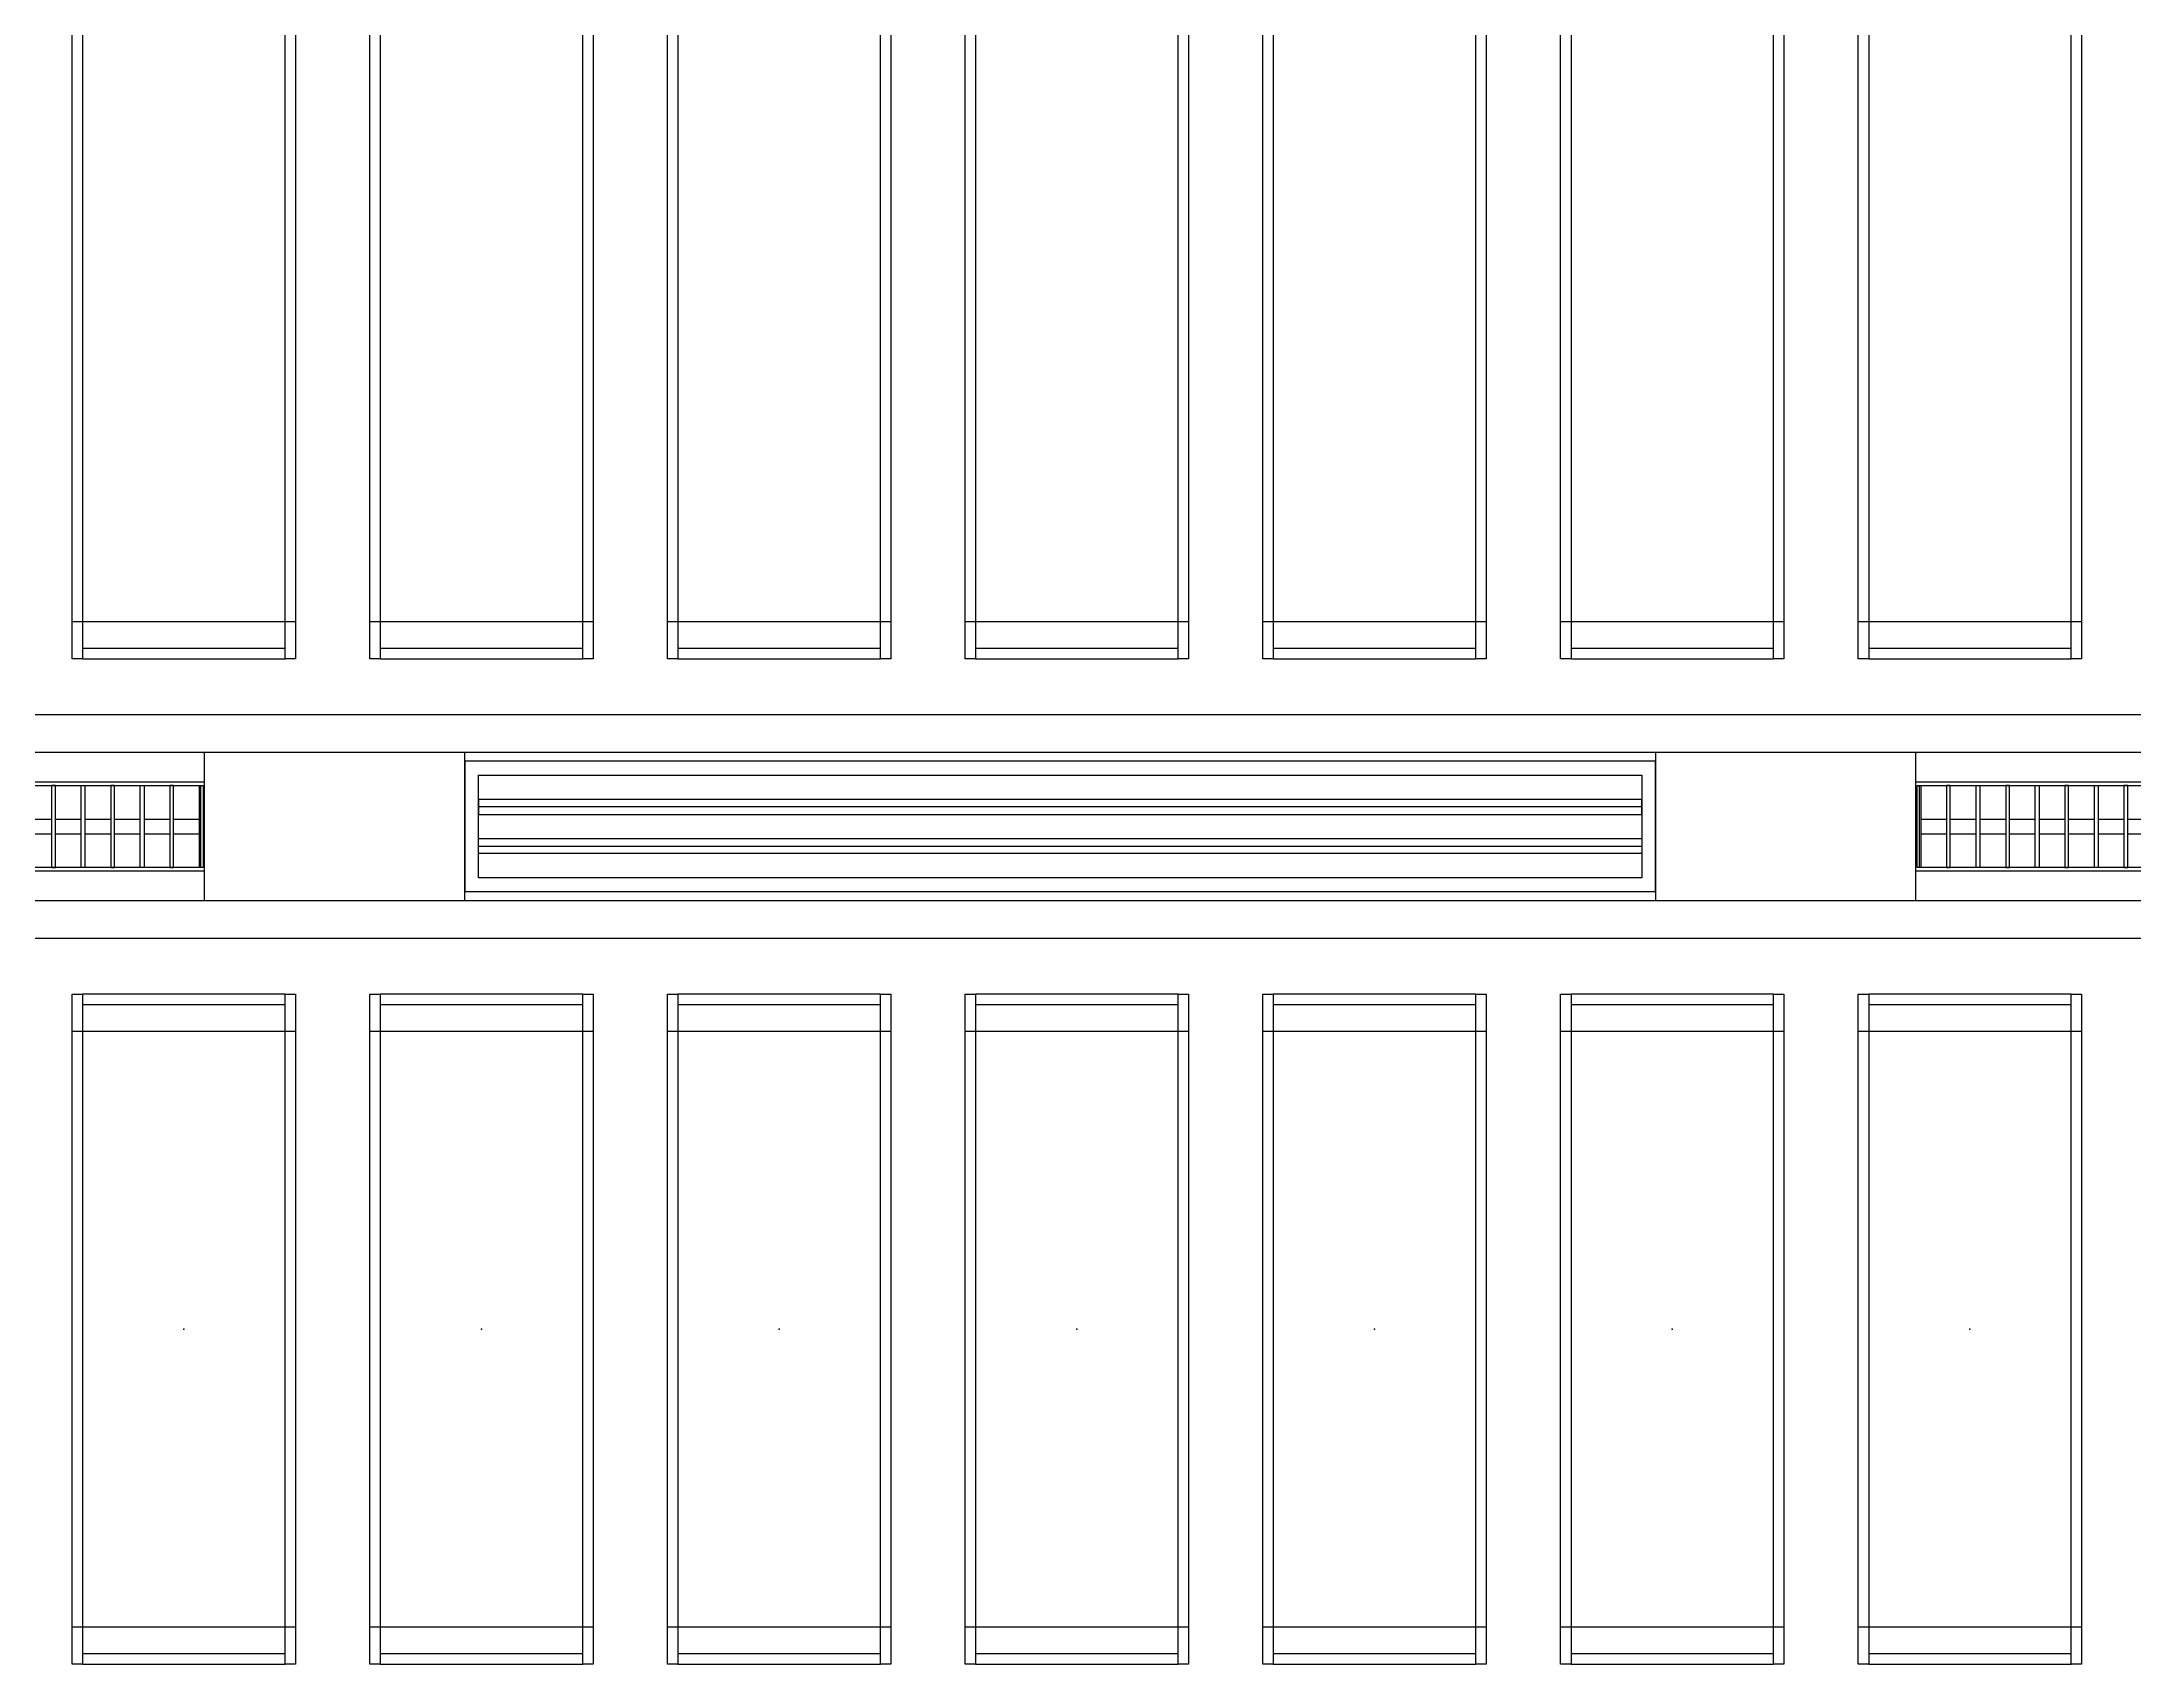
# Model space of a CAD drawing. Header units: millimetres. Extents: x -962357 to -591933, y -35273 to 59420.
# Drawn here: x -658362 to -655551, y 4345 to 6524 of the extents above; entities that cross this region are included whole.
import ezdxf
from ezdxf.enums import TextEntityAlignment as Align

# ---------------------------------------------------------------- set-up
doc = ezdxf.new("R2010")
doc.units = ezdxf.units.MM
for name, color, linetype in [('000 - WIPEOUT', 250, 'Continuous'), ('001 - ASCESSORIES', 251, 'Continuous'), ('A04_TUBE SERIES', 2, 'Continuous'), ('A11_ALU.SOLID SHEET', 2, 'Continuous')]:
    doc.layers.add(name, color=color, linetype=linetype)
doc.layers.add('008 - LIGHTING', color=1, linetype='Continuous', lineweight=9)

# ---------------------------------------------------------------- blocks, each defined once
blk = doc.blocks.new('*U742')
blk.add_point((0, 0))
at = {"layer": 'Defpoints', "color": 250}
blk.add_text('AL.SHEET-HAT-TYPE-C', height=7, rotation=270, dxfattribs=at).set_placement((15, 0), align=Align.BOTTOM_CENTER)
blk.add_wipeout([(0, -100), (350, -100), (350, 100), (0, 100)]).dxf.layer = '000 - WIPEOUT'
at = {"layer": 'A11_ALU.SOLID SHEET', "color": 0}
blk.add_lwpolyline([(0, -100), (350, -100), (350, 100), (0, 100)], close=True, dxfattribs=at)
blk = doc.blocks.new('*U526')
at = {"layer": '001 - ASCESSORIES', "color": 0, "linetype": 'ByBlock'}
blk.add_lwpolyline([(800, 87.5), (-800, 87.5), (-800, -87.5), (800, -87.5)], close=True, dxfattribs=at)
at = {"layer": '001 - ASCESSORIES', "linetype": 'ByBlock'}
for points in [[(-781.5, 69), (781.5, 69), (781.5, -69), (-781.5, -69)], [(781.5, 36.3), (-781.5, 36.3), (-781.5, 16.3), (781.5, 16.3)], [(-781.5, -16.3), (781.5, -16.3), (781.5, -36.3), (-781.5, -36.3)]]:
    blk.add_lwpolyline(points, close=True, dxfattribs=at)
for points in [[(781.5, 26.3), (-781.5, 26.3)], [(-781.5, -26.3), (781.5, -26.3)]]:
    blk.add_lwpolyline(points, dxfattribs=at)
blk = doc.blocks.new('*U570')
at = {"color": 1}
blk.add_wipeout([(600, -60), (-600, -60), (-600, 60), (600, 60)], dxfattribs=at).dxf.layer = '000 - WIPEOUT'
at = {"layer": '001 - ASCESSORIES', "color": 0}
blk.add_lwpolyline([(600, -60), (-600, -60), (-600, 60), (600, 60)], close=True, dxfattribs=at)
at = {"layer": '001 - ASCESSORIES'}
for points in [[(-593.5, -55), (-598.5, -55), (-598.5, 55), (-593.5, 55)], [(595, -55), (-595, -55), (-595, 55), (595, 55)], [(-558.8, -55), (-553.8, -55), (-553.8, 55), (-558.8, 55)], [(-514, -55), (-519, -55), (-519, 55), (-514, 55)], [(-479.3, -55), (-474.3, -55), (-474.3, 55), (-479.3, 55)], [(-434.6, -55), (-439.6, -55), (-439.6, 55), (-434.6, 55)], [(-399.8, -55), (-394.8, -55), (-394.8, 55), (-399.8, 55)], [(-355.1, -55), (-360.1, -55), (-360.1, 55), (-355.1, 55)], [(-320.4, -55), (-315.4, -55), (-315.4, 55), (-320.4, 55)], [(-275.6, -55), (-280.6, -55), (-280.6, 55), (-275.6, 55)], [(-240.9, -55), (-235.9, -55), (-235.9, 55), (-240.9, 55)], [(-196.2, -55), (-201.2, -55), (-201.2, 55), (-196.2, 55)], [(-161.4, -55), (-156.4, -55), (-156.4, 55), (-161.4, 55)], [(-116.7, -55), (-121.7, -55), (-121.7, 55), (-116.7, 55)], [(-82, -55), (-77, -55), (-77, 55), (-82, 55)], [(-37.2, -55), (-42.2, -55), (-42.2, 55), (-37.2, 55)], [(-2.5, -55), (2.5, -55), (2.5, 55), (-2.5, 55)], [(42.2, -55), (37.2, -55), (37.2, 55), (42.2, 55)], [(77, -55), (82, -55), (82, 55), (77, 55)], [(121.7, -55), (116.7, -55), (116.7, 55), (121.7, 55)], [(156.4, -55), (161.4, -55), (161.4, 55), (156.4, 55)], [(201.2, -55), (196.2, -55), (196.2, 55), (201.2, 55)], [(235.9, -55), (240.9, -55), (240.9, 55), (235.9, 55)], [(280.6, -55), (275.6, -55), (275.6, 55), (280.6, 55)], [(315.4, -55), (320.4, -55), (320.4, 55), (315.4, 55)], [(360.1, -55), (355.1, -55), (355.1, 55), (360.1, 55)], [(394.8, -55), (399.8, -55), (399.8, 55), (394.8, 55)], [(439.6, -55), (434.6, -55), (434.6, 55), (439.6, 55)], [(474.3, -55), (479.3, -55), (479.3, 55), (474.3, 55)], [(519, -55), (514, -55), (514, 55), (519, 55)], [(553.8, -55), (558.8, -55), (558.8, 55), (553.8, 55)], [(598.5, -55), (593.5, -55), (593.5, 55), (598.5, 55)]]:
    blk.add_lwpolyline(points, close=True, dxfattribs=at)
for points in [[(-593.5, 10), (-558.8, 10)], [(-553.8, 10), (-519, 10)], [(-514, 10), (-479.3, 10)], [(-474.3, 10), (-439.6, 10)], [(-434.6, 10), (-399.8, 10)], [(-394.8, 10), (-360.1, 10)], [(-355.1, 10), (-320.4, 10)], [(-315.4, 10), (-280.6, 10)], [(-275.6, 10), (-240.9, 10)], [(-235.9, 10), (-201.2, 10)], [(-196.2, 10), (-161.4, 10)], [(-156.4, 10), (-121.7, 10)], [(-116.7, 10), (-82, 10)], [(-77, 10), (-42.2, 10)], [(-37.2, 10), (-2.5, 10)], [(2.5, 10), (37.2, 10)], [(42.2, 10), (77, 10)], [(82, 10), (116.7, 10)], [(121.7, 10), (156.4, 10)], [(161.4, 10), (196.2, 10)], [(201.2, 10), (235.9, 10)], [(240.9, 10), (275.6, 10)], [(280.6, 10), (315.4, 10)], [(320.4, 10), (355.1, 10)], [(360.1, 10), (394.8, 10)], [(399.8, 10), (434.6, 10)], [(439.6, 10), (474.3, 10)], [(479.3, 10), (514, 10)], [(519, 10), (553.8, 10)], [(558.8, 10), (593.5, 10)], [(-593.5, -10), (-558.8, -10)], [(-553.8, -10), (-519, -10)], [(-514, -10), (-479.3, -10)], [(-474.3, -10), (-439.6, -10)], [(-434.6, -10), (-399.8, -10)], [(-394.8, -10), (-360.1, -10)], [(-355.1, -10), (-320.4, -10)], [(-315.4, -10), (-280.6, -10)], [(-275.6, -10), (-240.9, -10)], [(-235.9, -10), (-201.2, -10)], [(-196.2, -10), (-161.4, -10)], [(-156.4, -10), (-121.7, -10)], [(-116.7, -10), (-82, -10)], [(-77, -10), (-42.2, -10)], [(-37.2, -10), (-2.5, -10)], [(2.5, -10), (37.2, -10)], [(42.2, -10), (77, -10)], [(82, -10), (116.7, -10)], [(121.7, -10), (156.4, -10)], [(161.4, -10), (196.2, -10)], [(201.2, -10), (235.9, -10)], [(240.9, -10), (275.6, -10)], [(280.6, -10), (315.4, -10)], [(320.4, -10), (355.1, -10)], [(360.1, -10), (394.8, -10)], [(399.8, -10), (434.6, -10)], [(439.6, -10), (474.3, -10)], [(479.3, -10), (514, -10)], [(519, -10), (553.8, -10)], [(558.8, -10), (593.5, -10)]]:
    blk.add_lwpolyline(points, dxfattribs=at)
blk = doc.blocks.new('*U734')
blk.add_wipeout([(-25, 0), (25, 0), (25, 81755), (-25, 81755)]).dxf.layer = '000 - WIPEOUT'
at = {"layer": 'A04_TUBE SERIES', "color": 0}
blk.add_lwpolyline([(-25, 0), (25, 0), (25, 81755), (-25, 81755)], close=True, dxfattribs=at)
at = {"layer": 'Defpoints', "color": 250, "flags": 1}
blk.add_attdef('EXTR.OVL-LENGTH_', (-33.1, -9), '', height=5, dxfattribs=at)
blk = doc.blocks.new('*U731')
blk.add_wipeout([(-25, 0), (25, 0), (25, 81755), (-25, 81755)]).dxf.layer = '000 - WIPEOUT'
at = {"layer": 'A04_TUBE SERIES', "color": 0}
blk.add_lwpolyline([(-25, 0), (25, 0), (25, 81755), (-25, 81755)], close=True, dxfattribs=at)
at = {"layer": 'Defpoints', "color": 250, "flags": 1}
blk.add_attdef('EXTR.OVL-LENGTH_', (-33.1, -9), '', height=5, dxfattribs=at)
blk = doc.blocks.new('*U615')
for p, q in [((-825.3, -24350), (-825.3, -24050)), ((-825.3, -24750), (-825.3, -24450)), ((-825.3, -25150), (-825.3, -24850)), ((-825.3, -25550), (-825.3, -25250)), ((-825.3, -25950), (-825.3, -25650)), ((-825.3, -26350), (-825.3, -26050)), ((-825.3, -26750), (-825.3, -26450))]:
    blk.add_line(p, q)
at = {"layer": 'A11_ALU.SOLID SHEET', "color": 0}
for points in [[(-875, -24050), (875, -24050), (875, -24064), (-875, -24064)], [(-875, -24336), (-861, -24336), (-861, -24064), (-875, -24064)], [(-875, -24336), (875, -24336), (875, -24350), (-875, -24350)], [(-875, -24450), (875, -24450), (875, -24464), (-875, -24464)], [(-875, -24736), (-861, -24736), (-861, -24464), (-875, -24464)], [(-875, -24736), (875, -24736), (875, -24750), (-875, -24750)], [(-875, -24850), (875, -24850), (875, -24864), (-875, -24864)], [(-875, -25136), (-861, -25136), (-861, -24864), (-875, -24864)], [(-875, -25136), (875, -25136), (875, -25150), (-875, -25150)], [(-875, -25250), (875, -25250), (875, -25264), (-875, -25264)], [(-875, -25536), (-861, -25536), (-861, -25264), (-875, -25264)], [(-875, -25536), (875, -25536), (875, -25550), (-875, -25550)], [(-875, -25650), (875, -25650), (875, -25664), (-875, -25664)], [(-875, -25936), (-861, -25936), (-861, -25664), (-875, -25664)], [(-875, -25936), (875, -25936), (875, -25950), (-875, -25950)], [(-875, -26050), (875, -26050), (875, -26064), (-875, -26064)], [(-875, -26336), (-861, -26336), (-861, -26064), (-875, -26064)], [(-875, -26336), (875, -26336), (875, -26350), (-875, -26350)], [(-875, -26450), (875, -26450), (875, -26464), (-875, -26464)], [(-875, -26736), (-861, -26736), (-861, -26464), (-875, -26464)], [(-875, -26736), (875, -26736), (875, -26750), (-875, -26750)]]:
    blk.add_lwpolyline(points, close=True, dxfattribs=at)
blk = doc.blocks.new('*U618')
for p, q in [((-400.3, -18750), (-400.3, -18450)), ((400, -18450), (400, -18750)), ((-400.3, -19150), (-400.3, -18850)), ((400, -18850), (400, -19150)), ((-400.3, -19550), (-400.3, -19250)), ((400, -19250), (400, -19550)), ((-400.3, -19950), (-400.3, -19650)), ((400, -19650), (400, -19950)), ((-400.3, -20350), (-400.3, -20050)), ((400, -20050), (400, -20350)), ((-400.3, -20750), (-400.3, -20450)), ((400, -20450), (400, -20750)), ((-400.3, -21150), (-400.3, -20850)), ((400, -20850), (400, -21150))]:
    blk.add_line(p, q)
for p in [(0, -18600), (0, -19000), (0, -19400), (0, -19800), (0, -20200), (0, -20600), (0, -21000)]:
    blk.add_point(p)
at = {"layer": 'A11_ALU.SOLID SHEET', "color": 0}
for points in [[(-450, -18450), (450, -18450), (450, -18464), (-450, -18464)], [(-450, -18736), (-436, -18736), (-436, -18464), (-450, -18464)], [(450, -18464), (436, -18464), (436, -18736), (450, -18736)], [(-450, -18736), (450, -18736), (450, -18750), (-450, -18750)], [(-450, -18850), (450, -18850), (450, -18864), (-450, -18864)], [(-450, -19136), (-436, -19136), (-436, -18864), (-450, -18864)], [(450, -18864), (436, -18864), (436, -19136), (450, -19136)], [(-450, -19136), (450, -19136), (450, -19150), (-450, -19150)], [(-450, -19250), (450, -19250), (450, -19264), (-450, -19264)], [(-450, -19536), (-436, -19536), (-436, -19264), (-450, -19264)], [(450, -19264), (436, -19264), (436, -19536), (450, -19536)], [(-450, -19536), (450, -19536), (450, -19550), (-450, -19550)], [(-450, -19650), (450, -19650), (450, -19664), (-450, -19664)], [(-450, -19936), (-436, -19936), (-436, -19664), (-450, -19664)], [(450, -19664), (436, -19664), (436, -19936), (450, -19936)], [(-450, -19936), (450, -19936), (450, -19950), (-450, -19950)], [(-450, -20050), (450, -20050), (450, -20064), (-450, -20064)], [(-450, -20336), (-436, -20336), (-436, -20064), (-450, -20064)], [(450, -20064), (436, -20064), (436, -20336), (450, -20336)], [(-450, -20336), (450, -20336), (450, -20350), (-450, -20350)], [(-450, -20450), (450, -20450), (450, -20464), (-450, -20464)], [(-450, -20736), (-436, -20736), (-436, -20464), (-450, -20464)], [(450, -20464), (436, -20464), (436, -20736), (450, -20736)], [(-450, -20736), (450, -20736), (450, -20750), (-450, -20750)], [(-450, -20850), (450, -20850), (450, -20864), (-450, -20864)], [(-450, -21136), (-436, -21136), (-436, -20864), (-450, -20864)], [(450, -20864), (436, -20864), (436, -21136), (450, -21136)], [(-450, -21136), (450, -21136), (450, -21150), (-450, -21150)]]:
    blk.add_lwpolyline(points, close=True, dxfattribs=at)
blk = doc.blocks.new('*U856')
at = {"layer": 'A11_ALU.SOLID SHEET', "color": 0, "linetype": 'ByBlock', "rotation": 90}
for name, p in [('*U615', (62308.5, 2990)), ('*U618', (67908.5, 1215))]:
    blk.add_blockref(name, p, dxfattribs=at)
at = {"layer": 'A11_ALU.SOLID SHEET', "color": 1}
for p in [(86536, 1890), (88486, 1890)]:
    blk.add_blockref('*U742', p, dxfattribs=at)
at = {"layer": '008 - LIGHTING'}
for name, p in [('*U526', (87686, 1890)), ('*U570', (85936, 1890)), ('*U570', (89436, 1890))]:
    blk.add_blockref(name, p, dxfattribs=at)
at = {"layer": 'A04_TUBE SERIES', "color": 0, "linetype": 'ByBlock', "rotation": 270}
for name, p in [('*U734', (21303.5, 2015)), ('*U731', (21303.5, 1765))]:
    blk.add_blockref(name, p, dxfattribs=at)

msp = doc.modelspace()

# ---------------------------------------------------------------- block references
at = {"layer": 'A11_ALU.SOLID SHEET', "color": 2}
msp.add_blockref('*U856', (-744680, 3580), dxfattribs=at)

doc.saveas('drawing.dxf')
